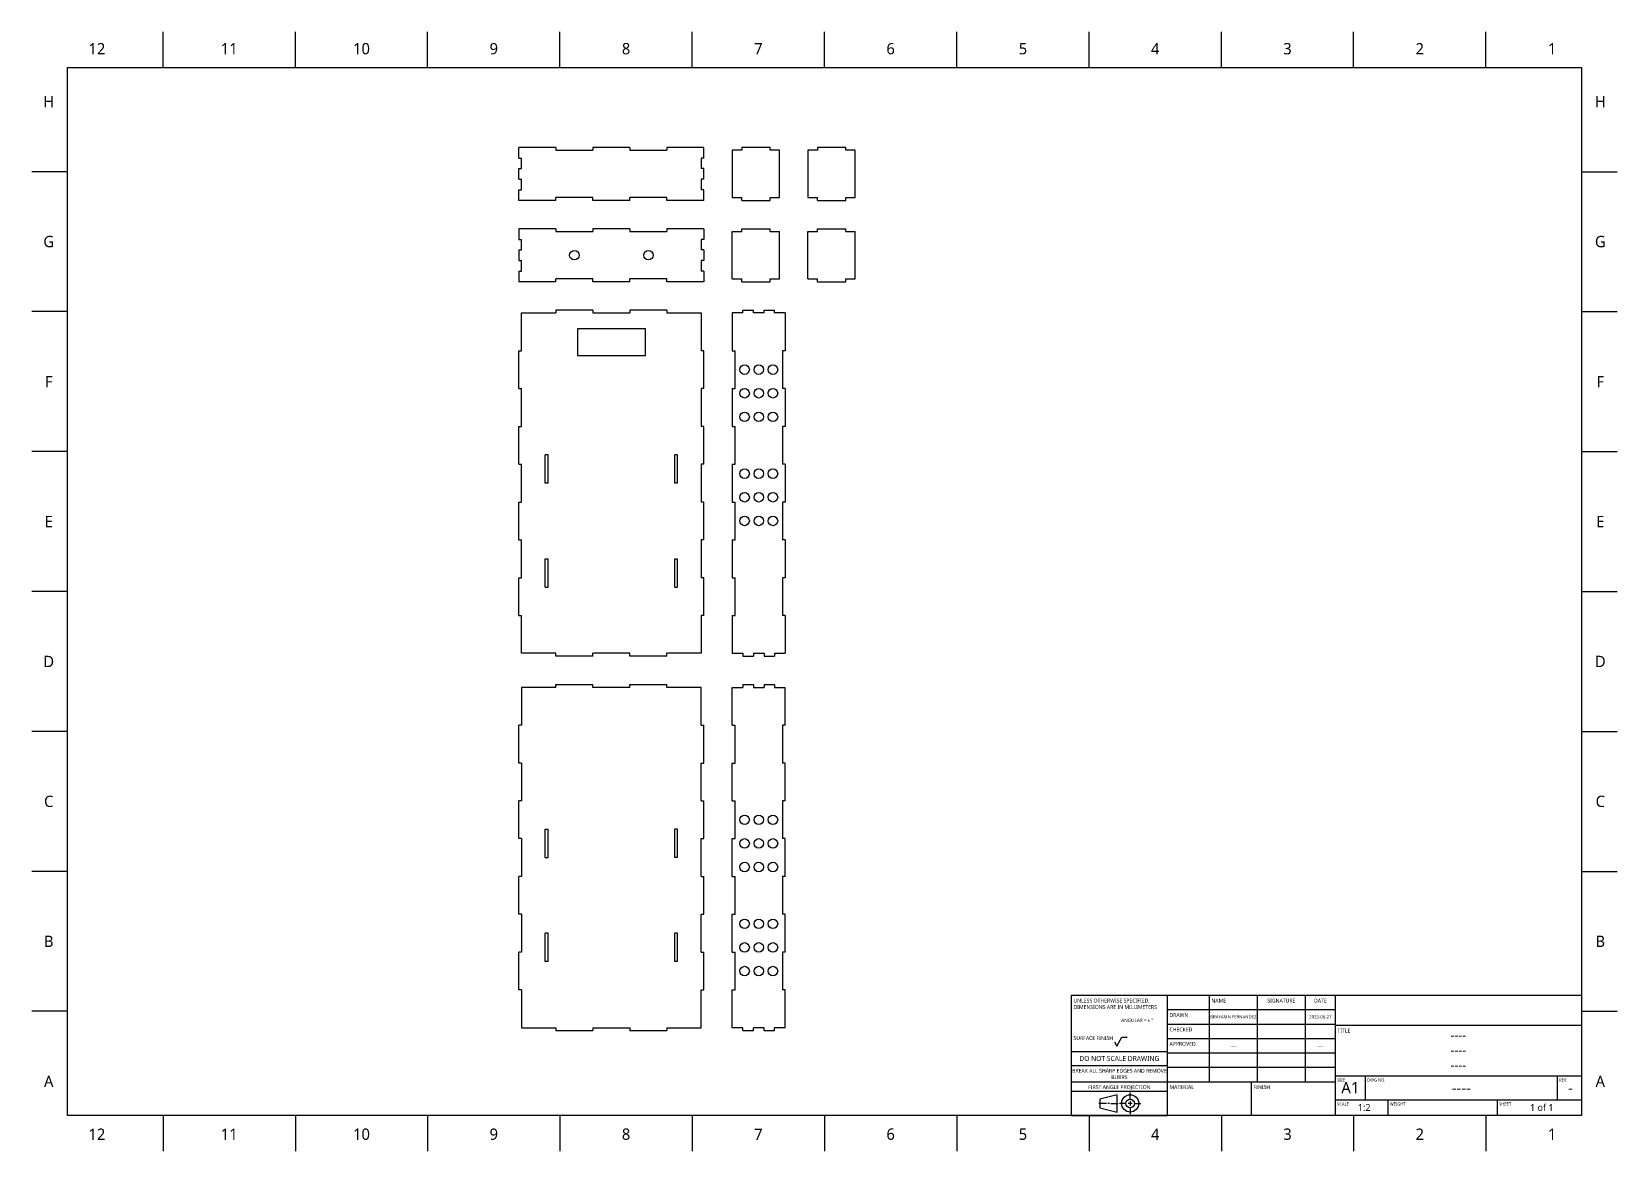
# Model space of a CAD drawing. Extents: x 2 to 841, y 1 to 593.
import ezdxf

# ---------------------------------------------------------------- set-up
doc = ezdxf.new("R2010")
doc.units = 0
doc.header["$LTSCALE"] = 12.7
for name, color, linetype in [('BORDER_FRAME', 7, 'CONTINUOUS'), ('BORDER_ZONES', 7, 'CONTINUOUS'), ('TITLE_BLOCK', 7, 'CONTINUOUS'), ('VISIBLE', 7, 'CONTINUOUS')]:
    doc.layers.add(name, color=color, linetype=linetype)
doc.styles.add('ONSHAPE-STANDARD', font='NotoSans-Regular.ttf')
doc.styles.add('ONSHAPE-STANDARD-FIELDS', font='')
doc.styles.get('ONSHAPE-STANDARD-FIELDS').set_extended_font_data('Noto Sans')

msp = doc.modelspace()

# ---------------------------------------------------------------- linework, layer by layer
at = {"layer": 'BORDER_FRAME'}
for p, q in [((21, 20), (21, 574)), ((21, 574), (822, 574)), ((822, 574), (822, 20)), ((822, 20), (21, 20))]:
    msp.add_line(p, q, dxfattribs=at)
at = {"layer": 'BORDER_ZONES'}
for p, q in [((71.5, 574), (71.5, 593)), ((141.5, 574), (141.5, 593)), ((211.5, 574), (211.5, 593)), ((281.5, 574), (281.5, 593)), ((351.5, 574), (351.5, 593)), ((421.5, 574), (421.5, 593)), ((491.5, 574), (491.5, 593)), ((561.5, 574), (561.5, 593)), ((631.5, 574), (631.5, 593)), ((701.5, 574), (701.5, 593)), ((771.5, 574), (771.5, 593)), ((21, 519), (2, 519)), ((822, 519), (841, 519)), ((21, 445), (2, 445)), ((822, 445), (841, 445)), ((21, 371), (2, 371)), ((822, 371), (841, 371)), ((21, 297), (2, 297)), ((822, 297), (841, 297)), ((21, 223), (2, 223)), ((822, 223), (841, 223)), ((21, 149), (2, 149)), ((822, 149), (841, 149)), ((21, 75), (2, 75)), ((822, 75), (841, 75)), ((71.5, 20), (71.5, 1)), ((141.5, 20), (141.5, 1)), ((211.5, 20), (211.5, 1)), ((281.5, 20), (281.5, 1)), ((351.5, 20), (351.5, 1)), ((421.5, 20), (421.5, 1)), ((491.5, 20), (491.5, 1)), ((561.5, 20), (561.5, 1)), ((631.5, 20), (631.5, 1)), ((701.5, 20), (701.5, 1)), ((771.5, 20), (771.5, 1))]:
    msp.add_line(p, q, dxfattribs=at)
at = {"layer": 'TITLE_BLOCK'}
for p, q in [((552.12, 20), (552.12, 83.5)), ((552.12, 83.5), (602.92, 83.5)), ((602.92, 20), (602.92, 83.5)), ((602.92, 83.5), (691.83, 83.5)), ((602.92, 75.88), (691.83, 75.88)), ((625.15, 37.78), (625.15, 83.5)), ((650.55, 37.78), (650.55, 83.5)), ((675.95, 37.78), (675.95, 83.5)), ((691.83, 20), (691.83, 83.5)), ((691.83, 83.5), (822, 83.5)), ((602.92, 68.26), (691.83, 68.26)), ((691.83, 67.62), (822, 67.62)), ((574.99, 58.86), (576.25, 56.66)), ((576.25, 56.66), (578.92, 61.28)), ((578.92, 61.28), (581.72, 61.28)), ((602.92, 60.64), (691.83, 60.64)), ((552.12, 53.78), (602.92, 53.78)), ((602.92, 53.02), (691.83, 53.02)), ((552.12, 46.42), (602.92, 46.42)), ((602.92, 45.4), (691.83, 45.4)), ((552.12, 37.78), (602.92, 37.78)), ((602.92, 37.78), (691.83, 37.78)), ((647.38, 20), (647.38, 37.78)), ((691.83, 40.95), (822, 40.95)), ((707.7, 28.25), (707.7, 40.95)), ((809.3, 28.25), (809.3, 40.95)), ((552.12, 32.7), (602.92, 32.7)), ((570.67, 26.3), (566.67, 26.3)), ((576.38, 30.87), (567.24, 28.59)), ((567.24, 28.59), (567.24, 24.01)), ((572.27, 26.3), (571.35, 26.3)), ((572.95, 26.3), (576.95, 26.3)), ((576.38, 21.73), (576.38, 30.87)), ((580.95, 26.3), (577.52, 26.3)), ((584.38, 26.3), (582.1, 26.3)), ((583.24, 28.59), (583.24, 32.01)), ((583.24, 27.44), (583.24, 25.16)), ((585.53, 26.3), (588.96, 26.3)), ((691.83, 28.25), (822, 28.25)), ((719.76, 20), (719.76, 28.25)), ((777.55, 20), (777.55, 28.25)), ((552.12, 20), (602.92, 20)), ((567.24, 24.01), (576.38, 21.73)), ((583.24, 24.01), (583.24, 20.58))]:
    msp.add_line(p, q, dxfattribs=at)
for radius in [4.57, 2.29]:
    msp.add_circle((583.24, 26.3), radius, dxfattribs=at)
at = {"layer": 'VISIBLE'}
for p, q in [((259.73, 526.21), (259.73, 531.81)), ((279.33, 531.81), (259.73, 531.81)), ((279.33, 531.81), (279.33, 530.31)), ((279.33, 530.31), (298.93, 530.31)), ((298.93, 531.81), (298.93, 530.31)), ((318.53, 531.81), (298.93, 531.81)), ((318.53, 531.81), (318.53, 530.31)), ((318.53, 530.31), (338.13, 530.31)), ((338.13, 531.81), (338.13, 530.31)), ((357.73, 531.81), (338.13, 531.81)), ((357.73, 526.21), (357.73, 531.81)), ((377.73, 530.31), (372.73, 530.31)), ((372.73, 530.31), (372.73, 505.31)), ((377.73, 531.81), (377.73, 530.31)), ((392.73, 531.81), (377.73, 531.81)), ((392.73, 530.31), (392.73, 531.81)), ((397.73, 530.31), (392.73, 530.31)), ((397.73, 505.31), (397.73, 530.31)), ((417.73, 530.31), (412.73, 530.31)), ((412.73, 530.31), (412.73, 505.31)), ((417.73, 531.81), (417.73, 530.31)), ((432.73, 531.81), (417.73, 531.81)), ((432.73, 530.31), (432.73, 531.81)), ((437.73, 530.31), (432.73, 530.31)), ((437.73, 505.31), (437.73, 530.31)), ((259.73, 526.21), (261.23, 526.21)), ((259.73, 515.01), (259.73, 520.61)), ((259.73, 520.61), (261.23, 520.61)), ((261.23, 520.61), (261.23, 526.21)), ((357.73, 526.21), (356.23, 526.21)), ((356.23, 526.21), (356.23, 520.61)), ((357.73, 520.61), (356.23, 520.61)), ((357.73, 515.01), (357.73, 520.61)), ((259.73, 515.01), (261.23, 515.01)), ((261.23, 509.41), (261.23, 515.01)), ((357.73, 515.01), (356.23, 515.01)), ((356.23, 515.01), (356.23, 509.41)), ((259.73, 503.81), (259.73, 509.41)), ((259.73, 509.41), (261.23, 509.41)), ((279.33, 503.81), (259.73, 503.81)), ((298.93, 505.31), (279.33, 505.31)), ((279.33, 503.81), (279.33, 505.31)), ((298.93, 503.81), (298.93, 505.31)), ((318.53, 503.81), (298.93, 503.81)), ((338.13, 505.31), (318.53, 505.31)), ((318.53, 503.81), (318.53, 505.31)), ((338.13, 503.81), (338.13, 505.31)), ((357.73, 503.81), (338.13, 503.81)), ((357.73, 509.41), (356.23, 509.41)), ((357.73, 503.81), (357.73, 509.41)), ((372.73, 505.31), (377.73, 505.31)), ((377.73, 503.81), (377.73, 505.31)), ((377.73, 503.81), (392.73, 503.81)), ((392.73, 505.31), (397.73, 505.31)), ((392.73, 503.81), (392.73, 505.31)), ((412.73, 505.31), (417.73, 505.31)), ((417.73, 503.81), (417.73, 505.31)), ((417.73, 503.81), (432.73, 503.81)), ((432.73, 505.31), (437.73, 505.31)), ((432.73, 503.81), (432.73, 505.31)), ((279.33, 488.81), (259.73, 488.81)), ((259.73, 488.81), (259.73, 483.21)), ((279.33, 488.81), (279.33, 487.31)), ((279.33, 487.31), (298.93, 487.31)), ((298.93, 488.81), (298.93, 487.31)), ((318.53, 488.81), (298.93, 488.81)), ((318.53, 488.81), (318.53, 487.31)), ((318.53, 487.31), (338.13, 487.31)), ((338.13, 488.81), (338.13, 487.31)), ((357.73, 488.81), (338.13, 488.81)), ((357.73, 488.81), (357.73, 483.21)), ((372.73, 462.31), (372.73, 487.31)), ((372.73, 487.31), (377.73, 487.31)), ((377.73, 487.31), (377.73, 488.81)), ((377.73, 488.81), (392.73, 488.81)), ((392.73, 487.31), (392.73, 488.81)), ((392.73, 487.31), (397.73, 487.31)), ((397.73, 462.31), (397.73, 487.31)), ((412.73, 462.31), (412.73, 487.31)), ((412.73, 487.31), (417.73, 487.31)), ((417.73, 487.31), (417.73, 488.81)), ((417.73, 488.81), (432.73, 488.81)), ((432.73, 487.31), (432.73, 488.81)), ((432.73, 487.31), (437.73, 487.31)), ((437.73, 462.31), (437.73, 487.31)), ((259.73, 483.21), (261.23, 483.21)), ((261.23, 477.61), (261.23, 483.21)), ((357.73, 483.21), (356.23, 483.21)), ((356.23, 483.21), (356.23, 477.61)), ((259.73, 477.61), (261.23, 477.61)), ((259.73, 477.61), (259.73, 472.01)), ((259.73, 472.01), (261.23, 472.01)), ((261.23, 466.41), (261.23, 472.01)), ((357.73, 477.61), (356.23, 477.61)), ((357.73, 472.01), (356.23, 472.01)), ((356.23, 472.01), (356.23, 466.41)), ((357.73, 477.61), (357.73, 472.01)), ((259.73, 466.41), (259.73, 460.81)), ((259.73, 466.41), (261.23, 466.41)), ((298.93, 462.31), (279.33, 462.31)), ((279.33, 460.81), (279.33, 462.31)), ((298.93, 460.81), (298.93, 462.31)), ((318.53, 460.81), (318.53, 462.31)), ((338.13, 462.31), (318.53, 462.31)), ((338.13, 460.81), (338.13, 462.31)), ((357.73, 466.41), (356.23, 466.41)), ((357.73, 466.41), (357.73, 460.81)), ((372.73, 462.31), (377.73, 462.31)), ((377.73, 460.81), (377.73, 462.31)), ((392.73, 462.31), (397.73, 462.31)), ((392.73, 460.81), (392.73, 462.31)), ((412.73, 462.31), (417.73, 462.31)), ((417.73, 460.81), (417.73, 462.31)), ((432.73, 460.81), (432.73, 462.31)), ((432.73, 462.31), (437.73, 462.31)), ((279.33, 460.81), (259.73, 460.81)), ((318.53, 460.81), (298.93, 460.81)), ((357.73, 460.81), (338.13, 460.81)), ((377.73, 460.81), (392.73, 460.81)), ((417.73, 460.81), (432.73, 460.81)), ((279.33, 445.81), (279.33, 444.31)), ((298.93, 445.81), (279.33, 445.81)), ((298.93, 445.81), (298.93, 444.31)), ((318.53, 445.81), (318.53, 444.31)), ((338.13, 445.81), (318.53, 445.81)), ((338.13, 445.81), (338.13, 444.31)), ((378.33, 444.31), (378.33, 445.81)), ((378.33, 445.81), (383.93, 445.81)), ((383.93, 444.31), (383.93, 445.81)), ((389.53, 444.31), (389.53, 445.81)), ((389.53, 445.81), (395.13, 445.81)), ((395.13, 444.31), (395.13, 445.81)), ((261.23, 424.31), (261.23, 444.31)), ((261.23, 444.31), (279.33, 444.31)), ((298.93, 444.31), (318.53, 444.31)), ((338.13, 444.31), (356.23, 444.31)), ((356.23, 444.31), (356.23, 424.31)), ((372.73, 444.31), (372.73, 424.31)), ((378.33, 444.31), (372.73, 444.31)), ((389.53, 444.31), (383.93, 444.31)), ((400.73, 444.31), (395.13, 444.31)), ((400.73, 444.31), (400.73, 424.31)), ((290.73, 435.81), (290.73, 421.81)), ((326.73, 435.81), (290.73, 435.81)), ((326.73, 421.81), (326.73, 435.81)), ((259.73, 404.31), (259.73, 424.31)), ((259.73, 424.31), (261.23, 424.31)), ((290.73, 421.81), (326.73, 421.81)), ((357.73, 424.31), (356.23, 424.31)), ((357.73, 404.31), (357.73, 424.31)), ((372.73, 424.31), (374.23, 424.31)), ((374.23, 404.31), (374.23, 424.31)), ((400.73, 424.31), (399.23, 424.31)), ((399.23, 424.31), (399.23, 404.31)), ((259.73, 404.31), (261.23, 404.31)), ((261.23, 384.31), (261.23, 404.31)), ((357.73, 404.31), (356.23, 404.31)), ((356.23, 404.31), (356.23, 384.31)), ((372.73, 404.31), (372.73, 384.31)), ((372.73, 404.31), (374.23, 404.31)), ((400.73, 404.31), (399.23, 404.31)), ((400.73, 404.31), (400.73, 384.31)), ((259.73, 364.31), (259.73, 384.31)), ((259.73, 384.31), (261.23, 384.31)), ((357.73, 384.31), (356.23, 384.31)), ((357.73, 364.31), (357.73, 384.31)), ((372.73, 384.31), (374.23, 384.31)), ((374.23, 364.31), (374.23, 384.31)), ((400.73, 384.31), (399.23, 384.31)), ((399.23, 384.31), (399.23, 364.31)), ((275.23, 369.31), (273.73, 369.31)), ((273.73, 354.31), (273.73, 369.31)), ((275.23, 354.31), (275.23, 369.31)), ((343.73, 369.31), (342.23, 369.31)), ((342.23, 354.31), (342.23, 369.31)), ((343.73, 354.31), (343.73, 369.31)), ((259.73, 364.31), (261.23, 364.31)), ((261.23, 344.31), (261.23, 364.31)), ((357.73, 364.31), (356.23, 364.31)), ((356.23, 364.31), (356.23, 344.31)), ((372.73, 364.31), (372.73, 344.31)), ((372.73, 364.31), (374.23, 364.31)), ((400.73, 364.31), (399.23, 364.31)), ((400.73, 364.31), (400.73, 344.31)), ((275.23, 354.31), (273.73, 354.31)), ((343.73, 354.31), (342.23, 354.31)), ((259.73, 324.31), (259.73, 344.31)), ((259.73, 344.31), (261.23, 344.31)), ((357.73, 344.31), (356.23, 344.31)), ((357.73, 324.31), (357.73, 344.31)), ((372.73, 344.31), (374.23, 344.31)), ((374.23, 324.31), (374.23, 344.31)), ((400.73, 344.31), (399.23, 344.31)), ((399.23, 344.31), (399.23, 324.31)), ((259.73, 324.31), (261.23, 324.31)), ((261.23, 304.31), (261.23, 324.31)), ((357.73, 324.31), (356.23, 324.31)), ((356.23, 324.31), (356.23, 304.31)), ((372.73, 324.31), (372.73, 304.31)), ((372.73, 324.31), (374.23, 324.31)), ((400.73, 324.31), (399.23, 324.31)), ((400.73, 324.31), (400.73, 304.31)), ((273.73, 314.31), (275.23, 314.31)), ((273.73, 299.31), (273.73, 314.31)), ((275.23, 299.31), (275.23, 314.31)), ((342.23, 314.31), (343.73, 314.31)), ((342.23, 299.31), (342.23, 314.31)), ((343.73, 299.31), (343.73, 314.31)), ((259.73, 284.31), (259.73, 304.31)), ((259.73, 304.31), (261.23, 304.31)), ((357.73, 304.31), (356.23, 304.31)), ((357.73, 284.31), (357.73, 304.31)), ((372.73, 304.31), (374.23, 304.31)), ((374.23, 284.31), (374.23, 304.31)), ((400.73, 304.31), (399.23, 304.31)), ((399.23, 304.31), (399.23, 284.31)), ((273.73, 299.31), (275.23, 299.31)), ((342.23, 299.31), (343.73, 299.31)), ((259.73, 284.31), (261.23, 284.31)), ((261.23, 264.31), (261.23, 284.31)), ((357.73, 284.31), (356.23, 284.31)), ((356.23, 284.31), (356.23, 264.31)), ((372.73, 284.31), (372.73, 264.31)), ((372.73, 284.31), (374.23, 284.31)), ((400.73, 284.31), (399.23, 284.31)), ((400.73, 284.31), (400.73, 264.31)), ((279.33, 264.31), (261.23, 264.31)), ((279.33, 262.81), (279.33, 264.31)), ((298.93, 262.81), (279.33, 262.81)), ((318.53, 264.31), (298.93, 264.31)), ((298.93, 262.81), (298.93, 264.31)), ((318.53, 262.81), (318.53, 264.31)), ((338.13, 262.81), (318.53, 262.81)), ((356.23, 264.31), (338.13, 264.31)), ((338.13, 262.81), (338.13, 264.31)), ((372.73, 264.31), (378.33, 264.31)), ((378.33, 264.31), (378.33, 262.81)), ((378.33, 262.81), (383.93, 262.81)), ((383.93, 264.31), (389.53, 264.31)), ((383.93, 264.31), (383.93, 262.81)), ((389.53, 264.31), (389.53, 262.81)), ((389.53, 262.81), (395.13, 262.81)), ((395.13, 264.31), (400.73, 264.31)), ((395.13, 264.31), (395.13, 262.81)), ((261.23, 246.31), (261.23, 226.31)), ((279.33, 246.31), (261.23, 246.31)), ((279.33, 246.31), (279.33, 247.81)), ((279.33, 247.81), (298.93, 247.81)), ((298.93, 246.31), (298.93, 247.81)), ((318.53, 246.31), (298.93, 246.31)), ((318.53, 246.31), (318.53, 247.81)), ((318.53, 247.81), (338.13, 247.81)), ((338.13, 246.31), (338.13, 247.81)), ((356.23, 246.31), (338.13, 246.31)), ((356.23, 226.31), (356.23, 246.31)), ((372.73, 246.31), (378.33, 246.31)), ((372.73, 226.31), (372.73, 246.31)), ((378.33, 247.81), (378.33, 246.31)), ((378.33, 247.81), (383.93, 247.81)), ((383.93, 247.81), (383.93, 246.31)), ((383.93, 246.31), (389.53, 246.31)), ((389.53, 247.81), (389.53, 246.31)), ((389.53, 247.81), (395.13, 247.81)), ((395.13, 247.81), (395.13, 246.31)), ((395.13, 246.31), (400.73, 246.31)), ((400.73, 226.31), (400.73, 246.31)), ((261.23, 226.31), (259.73, 226.31)), ((259.73, 206.31), (259.73, 226.31)), ((356.23, 226.31), (357.73, 226.31)), ((357.73, 206.31), (357.73, 226.31)), ((372.73, 226.31), (374.23, 226.31)), ((374.23, 206.31), (374.23, 226.31)), ((400.73, 226.31), (399.23, 226.31)), ((399.23, 226.31), (399.23, 206.31)), ((261.23, 206.31), (259.73, 206.31)), ((261.23, 206.31), (261.23, 186.31)), ((356.23, 206.31), (357.73, 206.31)), ((356.23, 186.31), (356.23, 206.31)), ((372.73, 206.31), (374.23, 206.31)), ((372.73, 186.31), (372.73, 206.31)), ((400.73, 206.31), (399.23, 206.31)), ((400.73, 186.31), (400.73, 206.31)), ((261.23, 186.31), (259.73, 186.31)), ((259.73, 166.31), (259.73, 186.31)), ((356.23, 186.31), (357.73, 186.31)), ((357.73, 166.31), (357.73, 186.31)), ((372.73, 186.31), (374.23, 186.31)), ((374.23, 166.31), (374.23, 186.31)), ((400.73, 186.31), (399.23, 186.31)), ((399.23, 186.31), (399.23, 166.31)), ((273.73, 156.31), (273.73, 171.31)), ((273.73, 171.31), (275.23, 171.31)), ((275.23, 156.31), (275.23, 171.31)), ((343.73, 171.31), (342.23, 171.31)), ((342.23, 156.31), (342.23, 171.31)), ((343.73, 156.31), (343.73, 171.31)), ((261.23, 166.31), (259.73, 166.31)), ((261.23, 166.31), (261.23, 146.31)), ((356.23, 166.31), (357.73, 166.31)), ((356.23, 146.31), (356.23, 166.31)), ((372.73, 166.31), (374.23, 166.31)), ((372.73, 146.31), (372.73, 166.31)), ((400.73, 166.31), (399.23, 166.31)), ((400.73, 146.31), (400.73, 166.31)), ((273.73, 156.31), (275.23, 156.31)), ((343.73, 156.31), (342.23, 156.31)), ((261.23, 146.31), (259.73, 146.31)), ((259.73, 126.31), (259.73, 146.31)), ((356.23, 146.31), (357.73, 146.31)), ((357.73, 126.31), (357.73, 146.31)), ((372.73, 146.31), (374.23, 146.31)), ((374.23, 126.31), (374.23, 146.31)), ((400.73, 146.31), (399.23, 146.31)), ((399.23, 146.31), (399.23, 126.31)), ((261.23, 126.31), (259.73, 126.31)), ((261.23, 126.31), (261.23, 106.31)), ((356.23, 126.31), (357.73, 126.31)), ((356.23, 106.31), (356.23, 126.31)), ((372.73, 126.31), (374.23, 126.31)), ((372.73, 106.31), (372.73, 126.31)), ((400.73, 126.31), (399.23, 126.31)), ((400.73, 106.31), (400.73, 126.31)), ((275.23, 116.31), (273.73, 116.31)), ((273.73, 101.31), (273.73, 116.31)), ((275.23, 101.31), (275.23, 116.31)), ((343.73, 116.31), (342.23, 116.31)), ((342.23, 101.31), (342.23, 116.31)), ((343.73, 101.31), (343.73, 116.31)), ((261.23, 106.31), (259.73, 106.31)), ((259.73, 86.31), (259.73, 106.31)), ((275.23, 101.31), (273.73, 101.31)), ((343.73, 101.31), (342.23, 101.31)), ((356.23, 106.31), (357.73, 106.31)), ((357.73, 86.31), (357.73, 106.31)), ((372.73, 106.31), (374.23, 106.31)), ((374.23, 86.31), (374.23, 106.31)), ((400.73, 106.31), (399.23, 106.31)), ((399.23, 106.31), (399.23, 86.31)), ((261.23, 86.31), (259.73, 86.31)), ((261.23, 86.31), (261.23, 66.31)), ((356.23, 86.31), (357.73, 86.31)), ((356.23, 66.31), (356.23, 86.31)), ((372.73, 66.31), (372.73, 86.31)), ((372.73, 86.31), (374.23, 86.31)), ((400.73, 86.31), (399.23, 86.31)), ((400.73, 66.31), (400.73, 86.31)), ((261.23, 66.31), (279.33, 66.31)), ((279.33, 66.31), (279.33, 64.81)), ((279.33, 64.81), (298.93, 64.81)), ((298.93, 66.31), (318.53, 66.31)), ((298.93, 66.31), (298.93, 64.81)), ((318.53, 66.31), (318.53, 64.81)), ((318.53, 64.81), (338.13, 64.81)), ((338.13, 66.31), (356.23, 66.31)), ((338.13, 66.31), (338.13, 64.81)), ((378.33, 66.31), (372.73, 66.31)), ((378.33, 64.81), (378.33, 66.31)), ((378.33, 64.81), (383.93, 64.81)), ((389.53, 66.31), (383.93, 66.31)), ((383.93, 64.81), (383.93, 66.31)), ((389.53, 64.81), (389.53, 66.31)), ((389.53, 64.81), (395.13, 64.81)), ((395.13, 64.81), (395.13, 66.31)), ((400.73, 66.31), (395.13, 66.31))]:
    msp.add_line(p, q, dxfattribs=at)
for centre in [(289.13, 474.81), (328.33, 474.81), (379.23, 414.31), (386.73, 414.31), (394.23, 414.31), (379.23, 401.81), (386.73, 401.81), (394.23, 401.81), (379.23, 389.31), (386.73, 389.31), (394.23, 389.31), (379.23, 359.31), (386.73, 359.31), (394.23, 359.31), (379.23, 346.81), (386.73, 346.81), (394.23, 346.81), (379.23, 334.31), (386.73, 334.31), (394.23, 334.31), (379.23, 176.31), (386.73, 176.31), (394.23, 176.31), (379.23, 163.81), (386.73, 163.81), (394.23, 163.81), (379.23, 151.31), (386.73, 151.31), (394.23, 151.31), (379.23, 121.31), (386.73, 121.31), (394.23, 121.31), (379.23, 108.81), (386.73, 108.81), (394.23, 108.81), (379.23, 96.31), (386.73, 96.31), (394.23, 96.31)]:
    msp.add_circle(centre, 2.5, dxfattribs=at)

# ---------------------------------------------------------------- texts
at = {"layer": 'BORDER_ZONES', "char_height": 6, "attachment_point": 5, "style": 'ONSHAPE-STANDARD'}
for s, insert in [('12', (36.5, 584)), ('11', (106.5, 584)), ('10', (176.5, 584)), ('9', (246.5, 584)), ('8', (316.5, 584)), ('7', (386.5, 584)), ('6', (456.5, 584)), ('5', (526.5, 584)), ('4', (596.5, 584)), ('3', (666.5, 584)), ('2', (736.5, 584)), ('1', (806.5, 584)), ('H', (11, 556)), ('H', (832, 556)), ('G', (11, 482)), ('G', (832, 482)), ('F', (11, 408)), ('F', (832, 408)), ('E', (11, 334)), ('E', (832, 334)), ('D', (11, 260)), ('D', (832, 260)), ('C', (11, 186)), ('C', (832, 186)), ('B', (11, 112)), ('B', (832, 112)), ('A', (11, 38)), ('A', (832, 38)), ('12', (36.5, 10)), ('11', (106.5, 10)), ('10', (176.5, 10)), ('9', (246.5, 10)), ('8', (316.5, 10)), ('7', (386.5, 10)), ('6', (456.5, 10)), ('5', (526.5, 10)), ('4', (596.5, 10)), ('3', (666.5, 10)), ('2', (736.5, 10)), ('1', (806.5, 10))]:
    msp.add_mtext(s, dxfattribs=dict(at, insert=insert))
at = {"layer": 'TITLE_BLOCK'}
for s, insert, char_height, width, attachment_point, style in [('UNLESS OTHERWISE SPECIFIED, DIMENSIONS ARE IN MILLIMETERS', (553.24, 81.67), 2.032, 49.784, 1, 'ONSHAPE-STANDARD'), ('NAME', (626.27, 81.67), 2.032, 24.892, 1, 'ONSHAPE-STANDARD'), ('SIGNATURE', (663.25, 81.67), 2.032, 24.892, 2, 'ONSHAPE-STANDARD'), ('DATE', (683.89, 81.67), 2.032, 15.5575, 2, 'ONSHAPE-STANDARD'), ('^JANGULAR = ± °^J', (578.53, 74.23), 1.8288, 24.892, 1, 'ONSHAPE-STANDARD'), ('DRAWN', (604.04, 74.05), 2.032, 21.7805, 1, 'ONSHAPE-STANDARD'), ('BRAYAMN FERNANDEZ', (637.85, 72.07), 1.7069, 25.4, 5, 'ONSHAPE-STANDARD-FIELDS'), ('2023-06-27', (683.89, 72.07), 1.707, 15.875, 5, 'ONSHAPE-STANDARD-FIELDS'), ('SURFACE FINISH', (553.24, 61.86), 2.032, 24.892, 1, 'ONSHAPE-STANDARD'), ('APPROVED', (604.04, 58.81), 2.032, 21.7805, 1, 'ONSHAPE-STANDARD'), ('CHECKED', (604.04, 66.43), 2.032, 21.7805, 1, 'ONSHAPE-STANDARD'), ('TITLE', (692.94, 65.8), 2.032, 15.5575, 1, 'ONSHAPE-STANDARD'), ('----', (756.91, 62.54), 4.877, 117.475, 5, 'ONSHAPE-STANDARD-FIELDS'), ('DO NOT SCALE DRAWING', (577.52, 51.4), 2.6416, 49.784, 2, 'ONSHAPE-STANDARD'), ('----', (637.85, 56.83), 1.707, 25.4, 5, 'ONSHAPE-STANDARD-FIELDS'), ('----', (683.89, 56.83), 1.707, 15.875, 5, 'ONSHAPE-STANDARD-FIELDS'), ('----', (756.91, 54.54), 4.877, 117.475, 5, 'ONSHAPE-STANDARD-FIELDS'), ('BREAK ALL SHARP EDGES AND REMOVE BURRS', (577.52, 44.59), 2.032, 49.784, 2, 'ONSHAPE-STANDARD'), ('----', (756.91, 46.54), 4.877, 117.475, 5, 'ONSHAPE-STANDARD-FIELDS'), ('FIRST ANGLE PROJECTION', (577.52, 35.95), 2.032, 49.784, 2, 'ONSHAPE-STANDARD'), ('MATERIAL', (604.04, 35.95), 2.032, 43.561, 1, 'ONSHAPE-STANDARD'), ('FINISH', (648.49, 35.95), 2.032, 43.561, 1, 'ONSHAPE-STANDARD'), ('SIZE', (692.72, 39.49), 1.626, 15.5575, 1, 'ONSHAPE-STANDARD'), ('A1', (699.76, 34.6), 6.096, 15.875, 5, 'ONSHAPE-STANDARD-FIELDS'), ('DWG NO.', (708.59, 39.49), 1.626, 99.568, 1, 'ONSHAPE-STANDARD'), ('----', (758.5, 34.6), 6.096, 101.6, 5, 'ONSHAPE-STANDARD-FIELDS'), ('REV.', (810.19, 39.49), 1.626, 12.446, 1, 'ONSHAPE-STANDARD'), ('-', (816.28, 34.6), 6.1, 11.43, 5, 'ONSHAPE-STANDARD-FIELDS'), ('SCALE', (692.72, 26.79), 1.626, 27.3812, 1, 'ONSHAPE-STANDARD'), ('1:2', (707.07, 24.13), 3.658, 25.4, 5, 'ONSHAPE-STANDARD-FIELDS'), ('WEIGHT', (720.66, 26.79), 1.626, 56.6293, 1, 'ONSHAPE-STANDARD'), ('SHEET', (778.44, 26.79), 1.626, 43.561, 1, 'ONSHAPE-STANDARD'), ('1 of 1', (801.04, 24.13), 3.658, 41.91, 5, 'ONSHAPE-STANDARD-FIELDS')]:
    msp.add_mtext(s, dxfattribs=dict(at, insert=insert, char_height=char_height, width=width, attachment_point=attachment_point, style=style))

doc.saveas('drawing.dxf')
